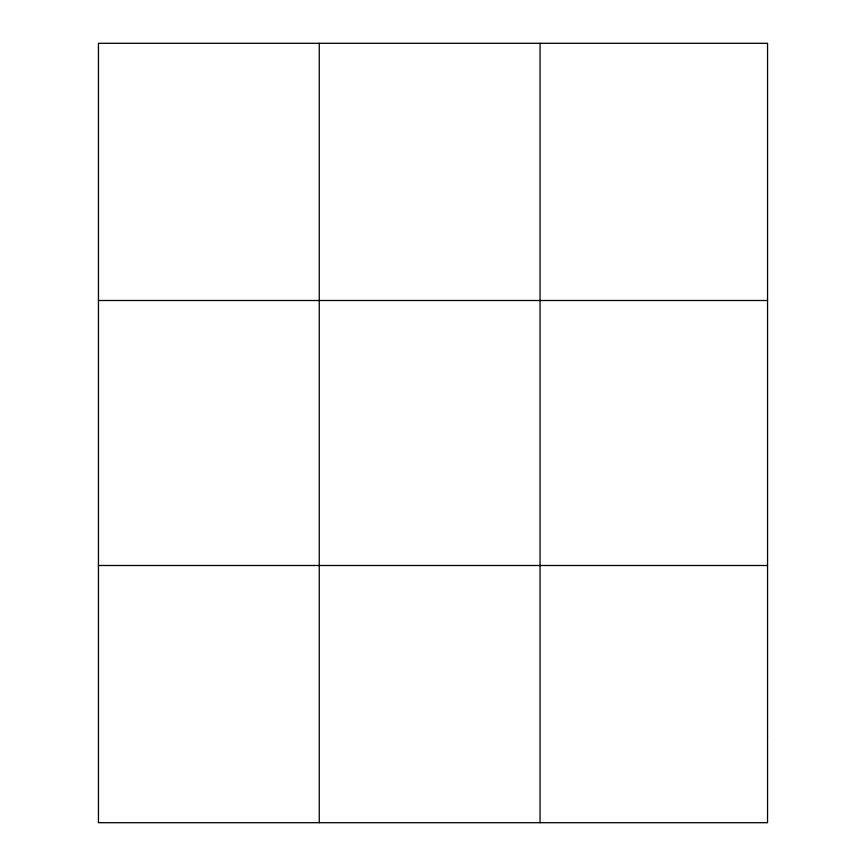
<?xml version="1.0" encoding="UTF-8"?>
<svg xmlns="http://www.w3.org/2000/svg" width="866" height="866" viewBox="0 0 866 866"><rect width="100%" height="100%" fill="white"/><g stroke="black" fill="none" stroke-linecap="round" stroke-linejoin="round"><path stroke-width="1.3" d="M319.251 43.3L319.251 822.7M540.059 43.3L540.059 822.7M98.453 300.502L767.547 300.502M98.453 565.498L767.547 565.498M767.547 736.966L767.547 822.7L98.453 822.7L98.453 43.3L767.547 43.3L767.547 736.966"/></g></svg>
